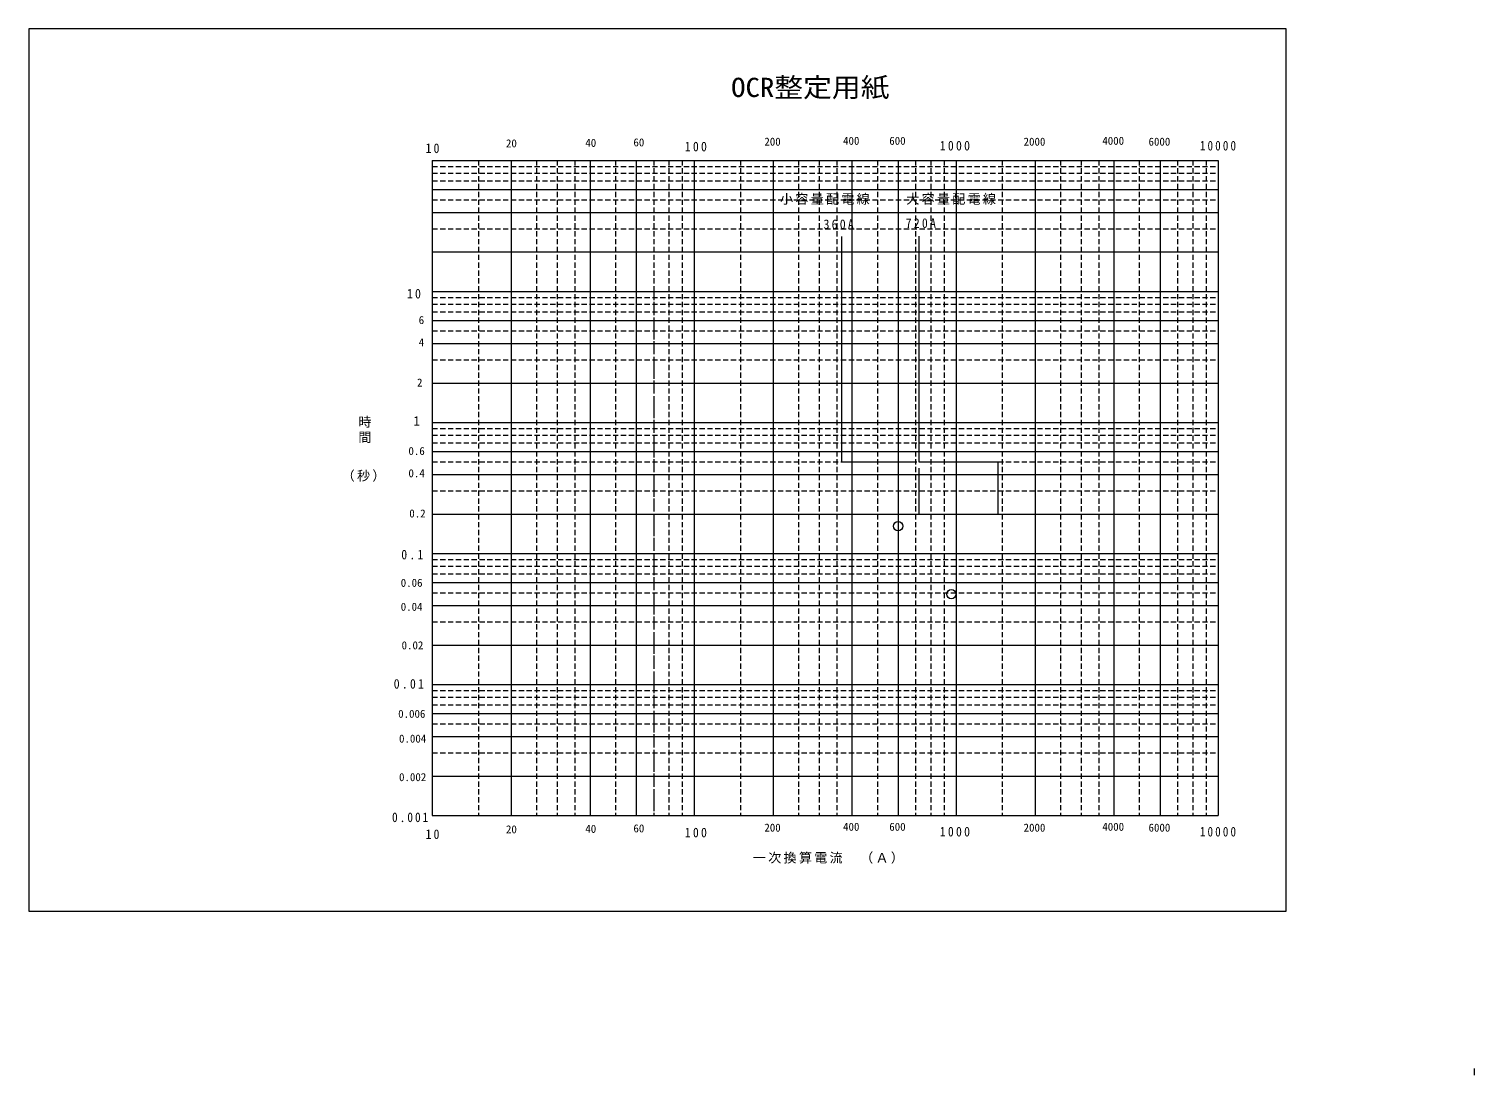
# Model space of a CAD drawing. Units: millimetres on the paper. Extents: x -125 to 206, y -96 to 143.
import ezdxf
from ezdxf.enums import TextEntityAlignment as Align

# ---------------------------------------------------------------- set-up
doc = ezdxf.new("R2010")
doc.units = ezdxf.units.MM
doc.linetypes.add('DASHED1', pattern=[1.8, 1.2, -0.6])
doc.linetypes.add('DASHED2', pattern=[3, 2, -1])
for name, color, linetype, lineweight in [('0-0', 4, 'DASHED1', 9), ('0-1', 7, 'Continuous', 18), ('0-7', 7, 'Continuous', 18), ('0-F', 7, 'Continuous', 18)]:
    doc.layers.add(name, color=color, linetype=linetype, lineweight=lineweight)
doc.styles.add('@ＭＳ ゴシック', font='')
doc.styles.add('ＭＳ ゴシック', font='')
doc.styles.get('@ＭＳ ゴシック').set_extended_font_data('@MS Gothic')
doc.styles.get('ＭＳ ゴシック').set_extended_font_data('MS Gothic')

msp = doc.modelspace()

# ---------------------------------------------------------------- linework, layer by layer
at = {"layer": '0-0', "color": 7, "linetype": 'Continuous', "lineweight": 18}
for p, q in [((-33.056, 113.278), (-33.056, -36.722)), ((-33.056, 113.278), (146.944, 113.278)), ((146.944, 113.278), (146.944, -36.722)), ((-33.056, -36.722), (146.944, -36.722))]:
    msp.add_line(p, q, dxfattribs=at)
at = {"layer": '0-0'}
for p, q in [((-22.491, 113.278), (-22.491, -36.722)), ((-9.179, 113.278), (-9.179, -36.722)), ((-4.428, 113.278), (-4.428, -36.722)), ((-0.412, 113.278), (-0.412, -36.722)), ((8.883, 113.278), (8.883, -36.722)), ((17.65, 113.278), (17.65, -36.722)), ((21.13, 113.278), (21.13, -36.722)), ((24.199, 113.278), (24.199, -36.722)), ((37.509, 113.278), (37.509, -36.722)), ((50.821, 113.278), (50.821, -36.722)), ((55.572, 113.278), (55.572, -36.722)), ((59.588, 113.278), (59.588, -36.722)), ((68.883, 113.278), (68.883, -36.722)), ((77.65, 113.278), (77.65, -36.722)), ((81.13, 113.278), (81.13, -36.722)), ((84.199, 113.278), (84.199, -36.722)), ((97.509, 113.278), (97.509, -36.722)), ((110.821, 113.278), (110.821, -36.722)), ((115.572, 113.278), (115.572, -36.722)), ((119.588, 113.278), (119.588, -36.722)), ((128.883, 113.278), (128.883, -36.722)), ((137.65, 113.278), (137.65, -36.722)), ((141.13, 113.278), (141.13, -36.722)), ((144.199, 113.278), (144.199, -36.722)), ((-33.056, 111.905), (146.944, 111.905)), ((-33.056, 110.37), (146.944, 110.37)), ((-33.056, 108.631), (146.944, 108.631)), ((-33.056, 104.247), (146.944, 104.247)), ((-33.056, 97.591), (146.944, 97.591)), ((-33.056, 81.905), (146.944, 81.905)), ((-33.056, 80.37), (146.944, 80.37)), ((-33.056, 78.631), (146.944, 78.631)), ((-33.056, 74.247), (146.944, 74.247)), ((-33.056, 67.591), (146.944, 67.591)), ((-33.056, 51.905), (146.944, 51.905)), ((-33.056, 50.37), (146.944, 50.37)), ((-33.056, 48.631), (146.944, 48.631)), ((-33.056, 44.247), (146.944, 44.247)), ((-33.056, 37.591), (146.944, 37.591)), ((-33.056, 21.905), (146.944, 21.905)), ((-33.056, 20.37), (146.944, 20.37)), ((-33.056, 18.631), (146.944, 18.631)), ((-33.056, 14.247), (146.944, 14.247)), ((-33.056, 7.591), (146.944, 7.591)), ((-33.056, -8.095), (146.944, -8.095)), ((-33.056, -9.63), (146.944, -9.63)), ((-33.056, -11.369), (86.944, -11.369)), ((-33.056, -11.369), (146.944, -11.369)), ((-33.056, -15.753), (146.944, -15.753)), ((-33.056, -22.409), (146.944, -22.409))]:
    msp.add_line(p, q, dxfattribs=at)
at = {"layer": '0-0', "linetype": 'Continuous'}
for p, q in [((-14.994, 113.278), (-14.994, -36.722)), ((3.068, 113.278), (3.068, -36.722)), ((13.633, 113.278), (13.633, -36.722)), ((26.944, 113.278), (26.944, -36.722)), ((45.006, 113.278), (45.006, -36.722)), ((63.068, 113.278), (63.068, -36.722)), ((73.633, 113.278), (73.633, -36.722)), ((86.944, 113.278), (86.944, -36.722)), ((105.006, 113.278), (105.006, -36.722)), ((123.068, 113.278), (123.068, -36.722)), ((133.633, 113.278), (133.633, -36.722)), ((-33.056, 106.622), (146.944, 106.622)), ((-33.056, 101.339), (146.944, 101.339)), ((-33.056, 92.309), (146.944, 92.309)), ((-33.056, 83.278), (146.944, 83.278)), ((-33.056, 76.622), (146.944, 76.622)), ((-33.056, 71.339), (146.944, 71.339)), ((-33.056, 62.309), (146.944, 62.309)), ((-33.056, 53.278), (146.944, 53.278)), ((-33.056, 46.622), (146.944, 46.622)), ((-33.056, 41.339), (146.944, 41.339)), ((-33.056, 32.309), (146.944, 32.309)), ((-33.056, 23.278), (146.944, 23.278)), ((-33.056, 16.622), (146.944, 16.622)), ((-33.056, 11.339), (146.944, 11.339)), ((-33.056, 2.309), (146.944, 2.309)), ((-33.056, -6.722), (146.944, -6.722)), ((-33.056, -13.378), (146.944, -13.378)), ((-33.056, -18.661), (146.944, -18.661)), ((-33.056, -27.691), (146.944, -27.691))]:
    msp.add_line(p, q, dxfattribs=at)
at = {"layer": '0-0', "linetype": 'DASHED2'}
msp.add_line((17.65, 83.278), (17.65, -36.722), dxfattribs=at)
at = {"layer": '0-1'}
msp.add_line((60.778, 44.247), (60.778, 95.837), dxfattribs=at)
msp.add_lwpolyline([(-125.467, -58.613), (162.533, -58.613), (162.533, 143.387), (-125.467, 143.387)], close=True, dxfattribs=at)
for centre in [(73.641, 29.522), (85.82, 13.966)]:
    msp.add_circle(centre, 1.056, dxfattribs=at)
at = {"layer": '0-7'}
msp.add_line((205.579, -94.684), (205.579, -96.158), dxfattribs=at)
at = {"layer": '0-F'}
for p, q in [((78.384, 95.945), (78.384, 44.247)), ((60.778, 44.247), (76.951, 44.247)), ((78.384, 44.247), (96.446, 44.247)), ((96.446, 44.247), (96.446, 32.309)), ((78.384, 42.797), (78.384, 32.309)), ((78.384, 32.309), (95.028, 32.309)), ((96.446, 32.309), (128.883, 32.309))]:
    msp.add_line(p, q, dxfattribs=at)

# ---------------------------------------------------------------- texts
at = {"layer": '0-0', "color": 3, "style": 'ＭＳ ゴシック', "width": 1.1}
msp.add_text('OCR整定用紙', height=4.399, dxfattribs=at).set_placement((35.394, 126.478), align=Align.BOTTOM_LEFT)
at = {"layer": '0-0', "style": 'ＭＳ ゴシック'}
for s, p in [('20', (-16.186, 115.719)), ('40', (1.992, 115.84)), ('60', (13.009, 115.944)), ('200', (43.003, 116.111)), ('400', (61.034, 116.307)), ('600', (71.617, 116.307)), ('2000', (102.387, 116.111)), ('4000', (120.418, 116.307)), ('6000', (131.002, 116.111)), ('6', (-36.176, 75.26)), ('4', (-36.176, 70.164)), ('2', (-36.568, 60.953)), ('0.6', (-38.528, 45.274)), ('0.4', (-38.528, 40.178)), ('0.2', (-38.332, 30.967)), ('0.06', (-40.292, 15.092)), ('0.04', (-40.292, 9.604)), ('0.02', (-40.096, 0.784)), ('0.006', (-40.88, -14.895)), ('0.004', (-40.684, -20.578)), ('0.002', (-40.684, -29.398)), ('20', (-16.186, -41.353)), ('40', (1.992, -41.232)), ('60', (13.009, -41.128)), ('200', (43.003, -40.961)), ('400', (61.034, -40.765)), ('600', (71.617, -40.765)), ('2000', (102.387, -40.961)), ('4000', (120.418, -40.765)), ('6000', (131.002, -40.961))]:
    msp.add_text(s, height=1.833, dxfattribs=at).set_placement(p, align=Align.BOTTOM_LEFT)
at = {"layer": '0-0', "color": 7, "style": 'ＭＳ ゴシック'}
msp.add_text('1', height=2.199, dxfattribs=at).set_placement((-37.392, 51.86), align=Align.BOTTOM_LEFT)
at = {"layer": '0-0', "color": 7, "char_height": 2.199, "attachment_point": 7, "style": 'ＭＳ ゴシック'}
for s, insert in [('\\T1.36;\\W0.9;10', (-34.609, 114.935)), ('\\T1.38;\\W0.9;100', (24.776, 115.327)), ('\\T1.38;\\W0.9;1000', (83.181, 115.523)), ('\\T1.38;\\W0.85;10000', (142.761, 115.523)), ('\\T1.36;\\W0.9;10', (-38.849, 81.632)), ('\\T1.17;（秒）', (-53.816, 39.695)), ('\\T1.38;\\W0.9;0.1', (-40.167, 21.895)), ('\\T1.38;\\W0.9;0.01', (-41.896, -7.702)), ('\\T1.38;\\W0.85;0.001', (-42.281, -38.26)), ('\\T1.38;\\W0.9;100', (24.776, -41.745)), ('\\T1.38;\\W0.9;1000', (83.181, -41.549)), ('\\T1.38;\\W0.85;10000', (142.761, -41.549)), ('\\T1.36;\\W0.9;10', (-34.609, -42.137)), ('\\T1.17;一次換算電流\u3000（Ａ）', (40.38, -47.773))]:
    msp.add_mtext(s, dxfattribs=dict(at, insert=insert))
at = {"layer": '0-0', "color": 7, "insert": (-49.779, 54.946), "char_height": 2.199, "attachment_point": 7, "rotation": 270, "style": '@ＭＳ ゴシック'}
msp.add_mtext('\\T1.17;時間', dxfattribs=at)
at = {"layer": '0-1', "char_height": 2.199, "attachment_point": 7, "style": 'ＭＳ ゴシック'}
for s, insert in [('\\T1.17;小容量配電線', (46.602, 103.11)), ('\\T1.17;大容量配電線', (75.516, 103.11))]:
    msp.add_mtext(s, dxfattribs=dict(at, insert=insert))
at = {"layer": '0-F', "char_height": 2.199, "attachment_point": 7, "style": 'ＭＳ ゴシック'}
for s, insert in [('\\T1.38;\\W0.9;360A', (56.559, 97.532)), ('\\T1.38;\\W0.9;720A', (75.374, 97.792))]:
    msp.add_mtext(s, dxfattribs=dict(at, insert=insert))

doc.saveas('drawing.dxf')
